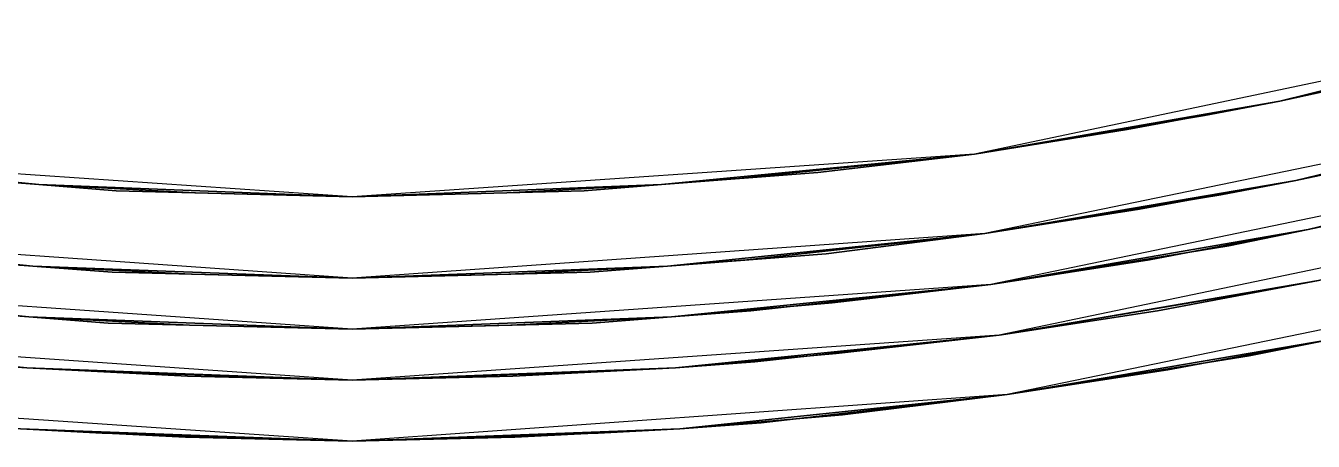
# Model space of a CAD drawing. Extents: x -23.7 to 23.7, y -23.7 to 23.7.
# Drawn here: x -1.6 to 4.73, y -23.68 to -21.64 of the extents above; entities that cross this region are included whole.
import ezdxf

# ---------------------------------------------------------------- set-up
doc = ezdxf.new("R2010")
doc.units = 0

msp = doc.modelspace()

# ---------------------------------------------------------------- linework, layer by layer
at = {"layer": 'Faces'}
for points in [[(6.07, -21.64, 58.95), (3.07, -22.27, 58.95), (4.57, -22.01, 57.86)], [(4.94, -21.93, 57.58), (4.57, -22.01, 57.13), (5.32, -21.84, 56.22), (6.07, -21.64, 56.77)], [(6.07, -21.64, 58.95), (4.57, -22.01, 57.86), (4.94, -21.93, 57.58)], [(5.32, -21.84, 56.22), (4.57, -22.01, 55.67), (5.32, -21.84, 55.13), (6.07, -21.64, 55.67)], [(5.32, -21.84, 55.13), (4.57, -22.01, 54.58), (5.32, -21.84, 54.04), (6.07, -21.64, 54.58)], [(5.32, -21.84, 54.04), (4.57, -22.01, 53.49), (5.32, -21.84, 52.94), (6.07, -21.64, 53.49)], [(5.32, -21.84, 56.22), (4.57, -22.01, 57.13), (3.82, -22.15, 56.22), (4.57, -22.01, 55.67)], [(4.57, -22.01, 55.67), (3.82, -22.15, 55.13), (4.57, -22.01, 54.58), (5.32, -21.84, 55.13)], [(4.57, -22.01, 54.58), (3.82, -22.15, 54.04), (4.57, -22.01, 53.49), (5.32, -21.84, 54.04)], [(4.94, -21.93, 57.58), (4.57, -22.01, 57.86), (4.2, -22.08, 57.58), (4.57, -22.01, 57.13)], [(3.07, -22.27, 58.95), (4.2, -22.08, 57.58), (4.57, -22.01, 57.86)], [(4.57, -22.01, 57.13), (4.2, -22.08, 57.58), (3.07, -22.27, 56.77), (3.82, -22.15, 56.22)], [(3.82, -22.15, 56.22), (3.07, -22.27, 55.67), (3.82, -22.15, 55.13), (4.57, -22.01, 55.67)], [(3.82, -22.15, 55.13), (3.07, -22.27, 54.58), (3.82, -22.15, 54.04), (4.57, -22.01, 54.58)], [(3.82, -22.15, 54.04), (3.07, -22.27, 53.49), (3.82, -22.15, 52.94), (4.57, -22.01, 53.49)], [(3.07, -22.27, 58.95), (1.91, -22.39, 57.58), (3.07, -22.27, 56.77), (4.2, -22.08, 57.58)], [(6.18, -22.03, 58.95), (3.12, -22.66, 58.95), (4.65, -22.4, 57.86)], [(6.18, -22.03, 58.95), (3.12, -22.66, 58.95), (4.65, -22.4, 57.86)], [(5.03, -22.32, 57.58), (4.65, -22.4, 57.13), (5.42, -22.22, 56.22), (6.18, -22.03, 56.77)], [(5.03, -22.32, 57.58), (4.65, -22.4, 57.13), (5.42, -22.22, 56.22), (6.18, -22.03, 56.77)], [(6.18, -22.03, 58.95), (4.65, -22.4, 57.86), (5.03, -22.32, 57.58)], [(6.18, -22.03, 58.95), (4.65, -22.4, 57.86), (5.03, -22.32, 57.58)], [(5.42, -22.22, 56.22), (4.65, -22.4, 55.67), (5.42, -22.22, 55.13), (6.18, -22.03, 55.67)], [(5.42, -22.22, 56.22), (4.65, -22.4, 55.67), (5.42, -22.22, 55.13), (6.18, -22.03, 55.67)], [(5.42, -22.22, 55.13), (4.65, -22.4, 54.58), (5.42, -22.22, 54.04), (6.18, -22.03, 54.58)], [(5.42, -22.22, 55.13), (4.65, -22.4, 54.58), (5.42, -22.22, 54.04), (6.18, -22.03, 54.58)], [(5.42, -22.22, 54.04), (4.65, -22.4, 53.49), (5.42, -22.22, 52.94), (6.18, -22.03, 53.49)], [(5.42, -22.22, 54.04), (4.65, -22.4, 53.49), (5.42, -22.22, 52.94), (6.18, -22.03, 53.49)], [(3.07, -22.27, 56.77), (2.3, -22.36, 56.22), (3.07, -22.27, 55.67), (3.82, -22.15, 56.22)], [(3.07, -22.27, 55.67), (2.3, -22.36, 55.13), (3.07, -22.27, 54.58), (3.82, -22.15, 55.13)], [(3.07, -22.27, 54.58), (2.3, -22.36, 54.04), (3.07, -22.27, 53.49), (3.82, -22.15, 54.04)], [(-1.53, -22.42, 57.13), (-1.91, -22.39, 57.58), (-3.06, -22.27, 56.77), (-2.3, -22.36, 56.22)], [(0.01, -22.48, 58.95), (-3.06, -22.27, 58.95), (-1.53, -22.42, 57.86)], [(-3.06, -22.27, 58.95), (-1.91, -22.39, 57.58), (-1.53, -22.42, 57.86)], [(-2.3, -22.36, 56.22), (-3.06, -22.27, 55.67), (-2.3, -22.36, 55.13), (-1.53, -22.42, 55.67)], [(-2.3, -22.36, 55.13), (-3.06, -22.27, 54.58), (-2.3, -22.36, 54.04), (-1.53, -22.42, 54.58)], [(-2.3, -22.36, 54.04), (-3.06, -22.27, 53.49), (-2.3, -22.36, 52.94), (-1.53, -22.42, 53.49)], [(3.07, -22.27, 58.95), (0.01, -22.48, 58.95), (1.53, -22.42, 57.86)], [(3.07, -22.27, 56.77), (1.91, -22.39, 57.58), (1.53, -22.42, 57.13), (2.3, -22.36, 56.22)], [(3.07, -22.27, 58.95), (1.53, -22.42, 57.86), (1.91, -22.39, 57.58)], [(2.3, -22.36, 56.22), (1.53, -22.42, 55.67), (2.3, -22.36, 55.13), (3.07, -22.27, 55.67)], [(2.3, -22.36, 55.13), (1.53, -22.42, 54.58), (2.3, -22.36, 54.04), (3.07, -22.27, 54.58)], [(2.3, -22.36, 54.04), (1.53, -22.42, 53.49), (2.3, -22.36, 52.94), (3.07, -22.27, 53.49)], [(6.24, -22.27, 58.95), (3.15, -22.91, 58.95), (4.71, -22.64, 57.86)], [(6.24, -22.27, 58.95), (3.15, -22.91, 58.95), (4.71, -22.64, 57.86)], [(5.42, -22.22, 56.22), (4.65, -22.4, 57.13), (3.88, -22.54, 56.22), (4.65, -22.4, 55.67)], [(5.42, -22.22, 56.22), (4.65, -22.4, 57.13), (3.88, -22.54, 56.22), (4.65, -22.4, 55.67)], [(4.65, -22.4, 55.67), (3.88, -22.54, 55.13), (4.65, -22.4, 54.58), (5.42, -22.22, 55.13)], [(4.65, -22.4, 55.67), (3.88, -22.54, 55.13), (4.65, -22.4, 54.58), (5.42, -22.22, 55.13)], [(4.65, -22.4, 54.58), (3.88, -22.54, 54.04), (4.65, -22.4, 53.49), (5.42, -22.22, 54.04)], [(4.65, -22.4, 54.58), (3.88, -22.54, 54.04), (4.65, -22.4, 53.49), (5.42, -22.22, 54.04)], [(5.09, -22.56, 57.58), (4.71, -22.64, 57.13), (5.48, -22.47, 56.22), (6.24, -22.27, 56.77)], [(5.09, -22.56, 57.58), (4.71, -22.64, 57.13), (5.48, -22.47, 56.22), (6.24, -22.27, 56.77)], [(6.24, -22.27, 58.95), (4.71, -22.64, 57.86), (5.09, -22.56, 57.58)], [(6.24, -22.27, 58.95), (4.71, -22.64, 57.86), (5.09, -22.56, 57.58)], [(5.48, -22.47, 56.22), (4.71, -22.64, 55.67), (5.48, -22.47, 55.13), (6.24, -22.27, 55.67)], [(5.48, -22.47, 56.22), (4.71, -22.64, 55.67), (5.48, -22.47, 55.13), (6.24, -22.27, 55.67)], [(5.48, -22.47, 55.13), (4.71, -22.64, 54.58), (5.48, -22.47, 54.04), (6.24, -22.27, 54.58)], [(5.48, -22.47, 55.13), (4.71, -22.64, 54.58), (5.48, -22.47, 54.04), (6.24, -22.27, 54.58)], [(5.48, -22.47, 54.04), (4.71, -22.64, 53.49), (5.48, -22.47, 52.94), (6.24, -22.27, 53.49)], [(5.48, -22.47, 54.04), (4.71, -22.64, 53.49), (5.48, -22.47, 52.94), (6.24, -22.27, 53.49)], [(5.03, -22.32, 57.58), (4.65, -22.4, 57.86), (4.28, -22.47, 57.58), (4.65, -22.4, 57.13)], [(5.03, -22.32, 57.58), (4.65, -22.4, 57.86), (4.28, -22.47, 57.58), (4.65, -22.4, 57.13)], [(-0.76, -22.46, 56.22), (-1.53, -22.42, 57.13), (-2.3, -22.36, 56.22), (-1.53, -22.42, 55.67)], [(-1.53, -22.42, 55.67), (-2.3, -22.36, 55.13), (-1.53, -22.42, 54.58), (-0.76, -22.46, 55.13)], [(-1.53, -22.42, 54.58), (-2.3, -22.36, 54.04), (-1.53, -22.42, 53.49), (-0.76, -22.46, 54.04)], [(-1.15, -22.45, 57.58), (-1.53, -22.42, 57.86), (-1.91, -22.39, 57.58), (-1.53, -22.42, 57.13)], [(2.3, -22.36, 56.22), (1.53, -22.42, 57.13), (0.77, -22.46, 56.22), (1.53, -22.42, 55.67)], [(1.53, -22.42, 55.67), (0.77, -22.46, 55.13), (1.53, -22.42, 54.58), (2.3, -22.36, 55.13)], [(1.53, -22.42, 54.58), (0.77, -22.46, 54.04), (1.53, -22.42, 53.49), (2.3, -22.36, 54.04)], [(1.91, -22.39, 57.58), (1.53, -22.42, 57.86), (1.15, -22.45, 57.58), (1.53, -22.42, 57.13)], [(3.12, -22.66, 58.95), (4.28, -22.47, 57.58), (4.65, -22.4, 57.86)], [(3.12, -22.66, 58.95), (4.28, -22.47, 57.58), (4.65, -22.4, 57.86)], [(4.65, -22.4, 57.13), (4.28, -22.47, 57.58), (3.12, -22.66, 56.77), (3.88, -22.54, 56.22)], [(4.65, -22.4, 57.13), (4.28, -22.47, 57.58), (3.12, -22.66, 56.77), (3.88, -22.54, 56.22)], [(3.88, -22.54, 56.22), (3.12, -22.66, 55.67), (3.88, -22.54, 55.13), (4.65, -22.4, 55.67)], [(3.88, -22.54, 56.22), (3.12, -22.66, 55.67), (3.88, -22.54, 55.13), (4.65, -22.4, 55.67)], [(3.88, -22.54, 55.13), (3.12, -22.66, 54.58), (3.88, -22.54, 54.04), (4.65, -22.4, 54.58)], [(3.88, -22.54, 55.13), (3.12, -22.66, 54.58), (3.88, -22.54, 54.04), (4.65, -22.4, 54.58)], [(3.88, -22.54, 54.04), (3.12, -22.66, 53.49), (3.88, -22.54, 52.94), (4.65, -22.4, 53.49)], [(3.88, -22.54, 54.04), (3.12, -22.66, 53.49), (3.88, -22.54, 52.94), (4.65, -22.4, 53.49)], [(0.01, -22.48, 56.77), (-1.15, -22.45, 57.58), (-1.53, -22.42, 57.13), (-0.76, -22.46, 56.22)], [(0.01, -22.48, 58.95), (-1.53, -22.42, 57.86), (-1.15, -22.45, 57.58)], [(-0.76, -22.46, 56.22), (-1.53, -22.42, 55.67), (-0.76, -22.46, 55.13), (0.01, -22.48, 55.67)], [(-0.76, -22.46, 55.13), (-1.53, -22.42, 54.58), (-0.76, -22.46, 54.04), (0.01, -22.48, 54.58)], [(-0.76, -22.46, 54.04), (-1.53, -22.42, 53.49), (-0.76, -22.46, 52.94), (0.01, -22.48, 53.49)], [(0.01, -22.48, 58.95), (-1.15, -22.45, 57.58), (0.01, -22.48, 56.77), (1.15, -22.45, 57.58)], [(0.01, -22.48, 56.77), (-0.76, -22.46, 56.22), (0.01, -22.48, 55.67), (0.77, -22.46, 56.22)], [(0.01, -22.48, 55.67), (-0.76, -22.46, 55.13), (0.01, -22.48, 54.58), (0.77, -22.46, 55.13)], [(0.01, -22.48, 54.58), (-0.76, -22.46, 54.04), (0.01, -22.48, 53.49), (0.77, -22.46, 54.04)], [(1.53, -22.42, 57.13), (1.15, -22.45, 57.58), (0.01, -22.48, 56.77), (0.77, -22.46, 56.22)], [(0.01, -22.48, 58.95), (1.15, -22.45, 57.58), (1.53, -22.42, 57.86)], [(0.77, -22.46, 56.22), (0.01, -22.48, 55.67), (0.77, -22.46, 55.13), (1.53, -22.42, 55.67)], [(0.77, -22.46, 55.13), (0.01, -22.48, 54.58), (0.77, -22.46, 54.04), (1.53, -22.42, 54.58)], [(0.77, -22.46, 54.04), (0.01, -22.48, 53.49), (0.77, -22.46, 52.94), (1.53, -22.42, 53.49)], [(3.12, -22.66, 58.95), (1.95, -22.79, 57.58), (3.12, -22.66, 56.77), (4.28, -22.47, 57.58)], [(3.12, -22.66, 58.95), (1.95, -22.79, 57.58), (3.12, -22.66, 56.77), (4.28, -22.47, 57.58)], [(5.48, -22.47, 56.22), (4.71, -22.64, 57.13), (3.93, -22.79, 56.22), (4.71, -22.64, 55.67)], [(5.48, -22.47, 56.22), (4.71, -22.64, 57.13), (3.93, -22.79, 56.22), (4.71, -22.64, 55.67)], [(4.71, -22.64, 55.67), (3.93, -22.79, 55.13), (4.71, -22.64, 54.58), (5.48, -22.47, 55.13)], [(4.71, -22.64, 55.67), (3.93, -22.79, 55.13), (4.71, -22.64, 54.58), (5.48, -22.47, 55.13)], [(4.71, -22.64, 54.58), (3.93, -22.79, 54.04), (4.71, -22.64, 53.49), (5.48, -22.47, 54.04)], [(4.71, -22.64, 54.58), (3.93, -22.79, 54.04), (4.71, -22.64, 53.49), (5.48, -22.47, 54.04)], [(6.31, -22.51, 58.95), (3.19, -23.16, 58.95), (4.76, -22.89, 57.86)], [(6.31, -22.51, 58.95), (3.19, -23.16, 58.95), (4.76, -22.89, 57.86)], [(3.12, -22.66, 56.77), (2.34, -22.76, 56.22), (3.12, -22.66, 55.67), (3.88, -22.54, 56.22)], [(3.12, -22.66, 56.77), (2.34, -22.76, 56.22), (3.12, -22.66, 55.67), (3.88, -22.54, 56.22)], [(3.12, -22.66, 55.67), (2.34, -22.76, 55.13), (3.12, -22.66, 54.58), (3.88, -22.54, 55.13)], [(3.12, -22.66, 55.67), (2.34, -22.76, 55.13), (3.12, -22.66, 54.58), (3.88, -22.54, 55.13)], [(3.12, -22.66, 54.58), (2.34, -22.76, 54.04), (3.12, -22.66, 53.49), (3.88, -22.54, 54.04)], [(3.12, -22.66, 54.58), (2.34, -22.76, 54.04), (3.12, -22.66, 53.49), (3.88, -22.54, 54.04)], [(5.09, -22.56, 57.58), (4.71, -22.64, 57.86), (4.32, -22.72, 57.58), (4.71, -22.64, 57.13)], [(5.09, -22.56, 57.58), (4.71, -22.64, 57.86), (4.32, -22.72, 57.58), (4.71, -22.64, 57.13)], [(-1.56, -22.82, 57.13), (-1.95, -22.79, 57.58), (-3.11, -22.66, 56.77), (-2.34, -22.76, 56.22)], [(-1.56, -22.82, 57.13), (-1.95, -22.79, 57.58), (-3.11, -22.66, 56.77), (-2.34, -22.76, 56.22)], [(0.01, -22.88, 58.95), (-3.11, -22.66, 58.95), (-1.56, -22.82, 57.86)], [(0.01, -22.88, 58.95), (-3.11, -22.66, 58.95), (-1.56, -22.82, 57.86)], [(-3.11, -22.66, 58.95), (-1.95, -22.79, 57.58), (-1.56, -22.82, 57.86)], [(-3.11, -22.66, 58.95), (-1.95, -22.79, 57.58), (-1.56, -22.82, 57.86)], [(-2.34, -22.76, 56.22), (-3.11, -22.66, 55.67), (-2.34, -22.76, 55.13), (-1.56, -22.82, 55.67)], [(-2.34, -22.76, 56.22), (-3.11, -22.66, 55.67), (-2.34, -22.76, 55.13), (-1.56, -22.82, 55.67)], [(-2.34, -22.76, 55.13), (-3.11, -22.66, 54.58), (-2.34, -22.76, 54.04), (-1.56, -22.82, 54.58)], [(-2.34, -22.76, 55.13), (-3.11, -22.66, 54.58), (-2.34, -22.76, 54.04), (-1.56, -22.82, 54.58)], [(-2.34, -22.76, 54.04), (-3.11, -22.66, 53.49), (-2.34, -22.76, 52.94), (-1.56, -22.82, 53.49)], [(-2.34, -22.76, 54.04), (-3.11, -22.66, 53.49), (-2.34, -22.76, 52.94), (-1.56, -22.82, 53.49)], [(3.12, -22.66, 58.95), (0.01, -22.88, 58.95), (1.56, -22.82, 57.86)], [(3.12, -22.66, 58.95), (0.01, -22.88, 58.95), (1.56, -22.82, 57.86)], [(3.12, -22.66, 56.77), (1.95, -22.79, 57.58), (1.56, -22.82, 57.13), (2.34, -22.76, 56.22)], [(3.12, -22.66, 56.77), (1.95, -22.79, 57.58), (1.56, -22.82, 57.13), (2.34, -22.76, 56.22)], [(3.12, -22.66, 58.95), (1.56, -22.82, 57.86), (1.95, -22.79, 57.58)], [(3.12, -22.66, 58.95), (1.56, -22.82, 57.86), (1.95, -22.79, 57.58)], [(2.34, -22.76, 56.22), (1.56, -22.82, 55.67), (2.34, -22.76, 55.13), (3.12, -22.66, 55.67)], [(2.34, -22.76, 56.22), (1.56, -22.82, 55.67), (2.34, -22.76, 55.13), (3.12, -22.66, 55.67)], [(2.34, -22.76, 55.13), (1.56, -22.82, 54.58), (2.34, -22.76, 54.04), (3.12, -22.66, 54.58)], [(2.34, -22.76, 55.13), (1.56, -22.82, 54.58), (2.34, -22.76, 54.04), (3.12, -22.66, 54.58)], [(2.34, -22.76, 54.04), (1.56, -22.82, 53.49), (2.34, -22.76, 52.94), (3.12, -22.66, 53.49)], [(2.34, -22.76, 54.04), (1.56, -22.82, 53.49), (2.34, -22.76, 52.94), (3.12, -22.66, 53.49)], [(3.15, -22.91, 58.95), (4.32, -22.72, 57.58), (4.71, -22.64, 57.86)], [(3.15, -22.91, 58.95), (4.32, -22.72, 57.58), (4.71, -22.64, 57.86)], [(4.71, -22.64, 57.13), (4.32, -22.72, 57.58), (3.15, -22.91, 56.77), (3.93, -22.79, 56.22)], [(4.71, -22.64, 57.13), (4.32, -22.72, 57.58), (3.15, -22.91, 56.77), (3.93, -22.79, 56.22)], [(3.93, -22.79, 56.22), (3.15, -22.91, 55.67), (3.93, -22.79, 55.13), (4.71, -22.64, 55.67)], [(3.93, -22.79, 56.22), (3.15, -22.91, 55.67), (3.93, -22.79, 55.13), (4.71, -22.64, 55.67)], [(3.93, -22.79, 55.13), (3.15, -22.91, 54.58), (3.93, -22.79, 54.04), (4.71, -22.64, 54.58)], [(3.93, -22.79, 55.13), (3.15, -22.91, 54.58), (3.93, -22.79, 54.04), (4.71, -22.64, 54.58)], [(3.93, -22.79, 54.04), (3.15, -22.91, 53.49), (3.93, -22.79, 52.94), (4.71, -22.64, 53.49)], [(3.93, -22.79, 54.04), (3.15, -22.91, 53.49), (3.93, -22.79, 52.94), (4.71, -22.64, 53.49)], [(3.15, -22.91, 58.95), (1.97, -23.04, 57.58), (3.15, -22.91, 56.77), (4.32, -22.72, 57.58)], [(3.15, -22.91, 58.95), (1.97, -23.04, 57.58), (3.15, -22.91, 56.77), (4.32, -22.72, 57.58)], [(5.54, -22.71, 56.22), (4.76, -22.89, 57.13), (3.97, -23.04, 56.22), (4.76, -22.89, 55.67)], [(5.54, -22.71, 56.22), (4.76, -22.89, 57.13), (3.97, -23.04, 56.22), (4.76, -22.89, 55.67)], [(4.76, -22.89, 55.67), (3.97, -23.04, 55.13), (4.76, -22.89, 54.58), (5.54, -22.71, 55.13)], [(4.76, -22.89, 55.67), (3.97, -23.04, 55.13), (4.76, -22.89, 54.58), (5.54, -22.71, 55.13)], [(4.76, -22.89, 54.58), (3.97, -23.04, 54.04), (4.76, -22.89, 53.49), (5.54, -22.71, 54.04)], [(4.76, -22.89, 54.58), (3.97, -23.04, 54.04), (4.76, -22.89, 53.49), (5.54, -22.71, 54.04)], [(-0.78, -22.86, 56.22), (-1.56, -22.82, 57.13), (-2.34, -22.76, 56.22), (-1.56, -22.82, 55.67)], [(-0.78, -22.86, 56.22), (-1.56, -22.82, 57.13), (-2.34, -22.76, 56.22), (-1.56, -22.82, 55.67)], [(-1.56, -22.82, 55.67), (-2.34, -22.76, 55.13), (-1.56, -22.82, 54.58), (-0.78, -22.86, 55.13)], [(-1.56, -22.82, 55.67), (-2.34, -22.76, 55.13), (-1.56, -22.82, 54.58), (-0.78, -22.86, 55.13)], [(-1.56, -22.82, 54.58), (-2.34, -22.76, 54.04), (-1.56, -22.82, 53.49), (-0.78, -22.86, 54.04)], [(-1.56, -22.82, 54.58), (-2.34, -22.76, 54.04), (-1.56, -22.82, 53.49), (-0.78, -22.86, 54.04)], [(2.34, -22.76, 56.22), (1.56, -22.82, 57.13), (0.78, -22.86, 56.22), (1.56, -22.82, 55.67)], [(2.34, -22.76, 56.22), (1.56, -22.82, 57.13), (0.78, -22.86, 56.22), (1.56, -22.82, 55.67)], [(1.56, -22.82, 55.67), (0.78, -22.86, 55.13), (1.56, -22.82, 54.58), (2.34, -22.76, 55.13)], [(1.56, -22.82, 55.67), (0.78, -22.86, 55.13), (1.56, -22.82, 54.58), (2.34, -22.76, 55.13)], [(1.56, -22.82, 54.58), (0.78, -22.86, 54.04), (1.56, -22.82, 53.49), (2.34, -22.76, 54.04)], [(1.56, -22.82, 54.58), (0.78, -22.86, 54.04), (1.56, -22.82, 53.49), (2.34, -22.76, 54.04)], [(-1.17, -22.85, 57.58), (-1.56, -22.82, 57.86), (-1.95, -22.79, 57.58), (-1.56, -22.82, 57.13)], [(-1.17, -22.85, 57.58), (-1.56, -22.82, 57.86), (-1.95, -22.79, 57.58), (-1.56, -22.82, 57.13)], [(0.01, -22.88, 56.77), (-1.17, -22.85, 57.58), (-1.56, -22.82, 57.13), (-0.78, -22.86, 56.22)], [(0.01, -22.88, 56.77), (-1.17, -22.85, 57.58), (-1.56, -22.82, 57.13), (-0.78, -22.86, 56.22)], [(0.01, -22.88, 58.95), (-1.56, -22.82, 57.86), (-1.17, -22.85, 57.58)], [(0.01, -22.88, 58.95), (-1.56, -22.82, 57.86), (-1.17, -22.85, 57.58)], [(-0.78, -22.86, 56.22), (-1.56, -22.82, 55.67), (-0.78, -22.86, 55.13), (0.01, -22.88, 55.67)], [(-0.78, -22.86, 56.22), (-1.56, -22.82, 55.67), (-0.78, -22.86, 55.13), (0.01, -22.88, 55.67)], [(-0.78, -22.86, 55.13), (-1.56, -22.82, 54.58), (-0.78, -22.86, 54.04), (0.01, -22.88, 54.58)], [(-0.78, -22.86, 55.13), (-1.56, -22.82, 54.58), (-0.78, -22.86, 54.04), (0.01, -22.88, 54.58)], [(-0.78, -22.86, 54.04), (-1.56, -22.82, 53.49), (-0.78, -22.86, 52.94), (0.01, -22.88, 53.49)], [(-0.78, -22.86, 54.04), (-1.56, -22.82, 53.49), (-0.78, -22.86, 52.94), (0.01, -22.88, 53.49)], [(0.01, -22.88, 58.95), (-1.17, -22.85, 57.58), (0.01, -22.88, 56.77), (1.18, -22.85, 57.58)], [(0.01, -22.88, 58.95), (-1.17, -22.85, 57.58), (0.01, -22.88, 56.77), (1.18, -22.85, 57.58)], [(1.56, -22.82, 57.13), (1.18, -22.85, 57.58), (0.01, -22.88, 56.77), (0.78, -22.86, 56.22)], [(1.56, -22.82, 57.13), (1.18, -22.85, 57.58), (0.01, -22.88, 56.77), (0.78, -22.86, 56.22)], [(0.01, -22.88, 58.95), (1.18, -22.85, 57.58), (1.56, -22.82, 57.86)], [(0.01, -22.88, 58.95), (1.18, -22.85, 57.58), (1.56, -22.82, 57.86)], [(0.78, -22.86, 56.22), (0.01, -22.88, 55.67), (0.78, -22.86, 55.13), (1.56, -22.82, 55.67)], [(0.78, -22.86, 56.22), (0.01, -22.88, 55.67), (0.78, -22.86, 55.13), (1.56, -22.82, 55.67)], [(0.78, -22.86, 55.13), (0.01, -22.88, 54.58), (0.78, -22.86, 54.04), (1.56, -22.82, 54.58)], [(0.78, -22.86, 55.13), (0.01, -22.88, 54.58), (0.78, -22.86, 54.04), (1.56, -22.82, 54.58)], [(0.78, -22.86, 54.04), (0.01, -22.88, 53.49), (0.78, -22.86, 52.94), (1.56, -22.82, 53.49)], [(0.78, -22.86, 54.04), (0.01, -22.88, 53.49), (0.78, -22.86, 52.94), (1.56, -22.82, 53.49)], [(1.95, -22.79, 57.58), (1.56, -22.82, 57.86), (1.18, -22.85, 57.58), (1.56, -22.82, 57.13)], [(1.95, -22.79, 57.58), (1.56, -22.82, 57.86), (1.18, -22.85, 57.58), (1.56, -22.82, 57.13)], [(3.15, -22.91, 56.77), (2.37, -23, 56.22), (3.15, -22.91, 55.67), (3.93, -22.79, 56.22)], [(3.15, -22.91, 56.77), (2.37, -23, 56.22), (3.15, -22.91, 55.67), (3.93, -22.79, 56.22)], [(3.15, -22.91, 55.67), (2.37, -23, 55.13), (3.15, -22.91, 54.58), (3.93, -22.79, 55.13)], [(3.15, -22.91, 55.67), (2.37, -23, 55.13), (3.15, -22.91, 54.58), (3.93, -22.79, 55.13)], [(3.15, -22.91, 54.58), (2.37, -23, 54.04), (3.15, -22.91, 53.49), (3.93, -22.79, 54.04)], [(3.15, -22.91, 54.58), (2.37, -23, 54.04), (3.15, -22.91, 53.49), (3.93, -22.79, 54.04)], [(6.39, -22.8, 58.95), (3.23, -23.45, 58.95), (4.82, -23.18, 57.86)], [(5.14, -22.8, 57.58), (4.76, -22.89, 57.86), (4.37, -22.96, 57.58), (4.76, -22.89, 57.13)], [(5.14, -22.8, 57.58), (4.76, -22.89, 57.86), (4.37, -22.96, 57.58), (4.76, -22.89, 57.13)], [(-1.58, -23.07, 57.13), (-1.97, -23.04, 57.58), (-3.14, -22.91, 56.77), (-2.37, -23, 56.22)], [(-1.58, -23.07, 57.13), (-1.97, -23.04, 57.58), (-3.14, -22.91, 56.77), (-2.37, -23, 56.22)], [(0.01, -23.13, 58.95), (-3.14, -22.91, 58.95), (-1.58, -23.07, 57.86)], [(0.01, -23.13, 58.95), (-3.14, -22.91, 58.95), (-1.58, -23.07, 57.86)], [(-3.14, -22.91, 58.95), (-1.97, -23.04, 57.58), (-1.58, -23.07, 57.86)], [(-3.14, -22.91, 58.95), (-1.97, -23.04, 57.58), (-1.58, -23.07, 57.86)], [(-2.37, -23, 56.22), (-3.14, -22.91, 55.67), (-2.37, -23, 55.13), (-1.58, -23.07, 55.67)], [(-2.37, -23, 56.22), (-3.14, -22.91, 55.67), (-2.37, -23, 55.13), (-1.58, -23.07, 55.67)], [(-2.37, -23, 55.13), (-3.14, -22.91, 54.58), (-2.37, -23, 54.04), (-1.58, -23.07, 54.58)], [(-2.37, -23, 55.13), (-3.14, -22.91, 54.58), (-2.37, -23, 54.04), (-1.58, -23.07, 54.58)], [(-2.37, -23, 54.04), (-3.14, -22.91, 53.49), (-2.37, -23, 52.94), (-1.58, -23.07, 53.49)], [(-2.37, -23, 54.04), (-3.14, -22.91, 53.49), (-2.37, -23, 52.94), (-1.58, -23.07, 53.49)], [(0.01, -22.88, 56.77), (-0.78, -22.86, 56.22), (0.01, -22.88, 55.67), (0.78, -22.86, 56.22)], [(0.01, -22.88, 56.77), (-0.78, -22.86, 56.22), (0.01, -22.88, 55.67), (0.78, -22.86, 56.22)], [(0.01, -22.88, 55.67), (-0.78, -22.86, 55.13), (0.01, -22.88, 54.58), (0.78, -22.86, 55.13)], [(0.01, -22.88, 55.67), (-0.78, -22.86, 55.13), (0.01, -22.88, 54.58), (0.78, -22.86, 55.13)], [(0.01, -22.88, 54.58), (-0.78, -22.86, 54.04), (0.01, -22.88, 53.49), (0.78, -22.86, 54.04)], [(0.01, -22.88, 54.58), (-0.78, -22.86, 54.04), (0.01, -22.88, 53.49), (0.78, -22.86, 54.04)], [(3.15, -22.91, 58.95), (0.01, -23.13, 58.95), (1.58, -23.07, 57.86)], [(3.15, -22.91, 58.95), (0.01, -23.13, 58.95), (1.58, -23.07, 57.86)], [(3.15, -22.91, 56.77), (1.97, -23.04, 57.58), (1.58, -23.07, 57.13), (2.37, -23, 56.22)], [(3.15, -22.91, 56.77), (1.97, -23.04, 57.58), (1.58, -23.07, 57.13), (2.37, -23, 56.22)], [(3.15, -22.91, 58.95), (1.58, -23.07, 57.86), (1.97, -23.04, 57.58)], [(3.15, -22.91, 58.95), (1.58, -23.07, 57.86), (1.97, -23.04, 57.58)], [(2.37, -23, 56.22), (1.58, -23.07, 55.67), (2.37, -23, 55.13), (3.15, -22.91, 55.67)], [(2.37, -23, 56.22), (1.58, -23.07, 55.67), (2.37, -23, 55.13), (3.15, -22.91, 55.67)], [(2.37, -23, 55.13), (1.58, -23.07, 54.58), (2.37, -23, 54.04), (3.15, -22.91, 54.58)], [(2.37, -23, 55.13), (1.58, -23.07, 54.58), (2.37, -23, 54.04), (3.15, -22.91, 54.58)], [(2.37, -23, 54.04), (1.58, -23.07, 53.49), (2.37, -23, 52.94), (3.15, -22.91, 53.49)], [(2.37, -23, 54.04), (1.58, -23.07, 53.49), (2.37, -23, 52.94), (3.15, -22.91, 53.49)], [(3.19, -23.16, 58.95), (4.37, -22.96, 57.58), (4.76, -22.89, 57.86)], [(3.19, -23.16, 58.95), (4.37, -22.96, 57.58), (4.76, -22.89, 57.86)], [(4.76, -22.89, 57.13), (4.37, -22.96, 57.58), (3.19, -23.16, 56.77), (3.97, -23.04, 56.22)], [(4.76, -22.89, 57.13), (4.37, -22.96, 57.58), (3.19, -23.16, 56.77), (3.97, -23.04, 56.22)], [(3.97, -23.04, 56.22), (3.19, -23.16, 55.67), (3.97, -23.04, 55.13), (4.76, -22.89, 55.67)], [(3.97, -23.04, 56.22), (3.19, -23.16, 55.67), (3.97, -23.04, 55.13), (4.76, -22.89, 55.67)], [(3.97, -23.04, 55.13), (3.19, -23.16, 54.58), (3.97, -23.04, 54.04), (4.76, -22.89, 54.58)], [(3.97, -23.04, 55.13), (3.19, -23.16, 54.58), (3.97, -23.04, 54.04), (4.76, -22.89, 54.58)], [(3.97, -23.04, 54.04), (3.19, -23.16, 53.49), (3.97, -23.04, 52.94), (4.76, -22.89, 53.49)], [(3.97, -23.04, 54.04), (3.19, -23.16, 53.49), (3.97, -23.04, 52.94), (4.76, -22.89, 53.49)], [(3.19, -23.16, 58.95), (1.99, -23.29, 57.58), (3.19, -23.16, 56.77), (4.37, -22.96, 57.58)], [(3.19, -23.16, 58.95), (1.99, -23.29, 57.58), (3.19, -23.16, 56.77), (4.37, -22.96, 57.58)], [(-0.79, -23.11, 56.22), (-1.58, -23.07, 57.13), (-2.37, -23, 56.22), (-1.58, -23.07, 55.67)], [(-0.79, -23.11, 56.22), (-1.58, -23.07, 57.13), (-2.37, -23, 56.22), (-1.58, -23.07, 55.67)], [(-1.58, -23.07, 55.67), (-2.37, -23, 55.13), (-1.58, -23.07, 54.58), (-0.79, -23.11, 55.13)], [(-1.58, -23.07, 55.67), (-2.37, -23, 55.13), (-1.58, -23.07, 54.58), (-0.79, -23.11, 55.13)], [(-1.58, -23.07, 54.58), (-2.37, -23, 54.04), (-1.58, -23.07, 53.49), (-0.79, -23.11, 54.04)], [(-1.58, -23.07, 54.58), (-2.37, -23, 54.04), (-1.58, -23.07, 53.49), (-0.79, -23.11, 54.04)], [(-1.19, -23.1, 57.58), (-1.58, -23.07, 57.86), (-1.97, -23.04, 57.58), (-1.58, -23.07, 57.13)], [(-1.19, -23.1, 57.58), (-1.58, -23.07, 57.86), (-1.97, -23.04, 57.58), (-1.58, -23.07, 57.13)], [(2.37, -23, 56.22), (1.58, -23.07, 57.13), (0.79, -23.11, 56.22), (1.58, -23.07, 55.67)], [(2.37, -23, 56.22), (1.58, -23.07, 57.13), (0.79, -23.11, 56.22), (1.58, -23.07, 55.67)], [(1.58, -23.07, 55.67), (0.79, -23.11, 55.13), (1.58, -23.07, 54.58), (2.37, -23, 55.13)], [(1.58, -23.07, 55.67), (0.79, -23.11, 55.13), (1.58, -23.07, 54.58), (2.37, -23, 55.13)], [(1.58, -23.07, 54.58), (0.79, -23.11, 54.04), (1.58, -23.07, 53.49), (2.37, -23, 54.04)], [(1.58, -23.07, 54.58), (0.79, -23.11, 54.04), (1.58, -23.07, 53.49), (2.37, -23, 54.04)], [(1.97, -23.04, 57.58), (1.58, -23.07, 57.86), (1.19, -23.1, 57.58), (1.58, -23.07, 57.13)], [(1.97, -23.04, 57.58), (1.58, -23.07, 57.86), (1.19, -23.1, 57.58), (1.58, -23.07, 57.13)], [(3.19, -23.16, 56.77), (2.39, -23.25, 56.22), (3.19, -23.16, 55.67), (3.97, -23.04, 56.22)], [(3.19, -23.16, 56.77), (2.39, -23.25, 56.22), (3.19, -23.16, 55.67), (3.97, -23.04, 56.22)], [(3.19, -23.16, 55.67), (2.39, -23.25, 55.13), (3.19, -23.16, 54.58), (3.97, -23.04, 55.13)], [(3.19, -23.16, 55.67), (2.39, -23.25, 55.13), (3.19, -23.16, 54.58), (3.97, -23.04, 55.13)], [(3.19, -23.16, 54.58), (2.39, -23.25, 54.04), (3.19, -23.16, 53.49), (3.97, -23.04, 54.04)], [(3.19, -23.16, 54.58), (2.39, -23.25, 54.04), (3.19, -23.16, 53.49), (3.97, -23.04, 54.04)], [(5.61, -23, 56.22), (4.82, -23.18, 57.13), (4.02, -23.33, 56.22), (4.82, -23.18, 55.67)], [(4.82, -23.18, 55.67), (4.02, -23.33, 55.13), (4.82, -23.18, 54.58), (5.61, -23, 55.13)], [(4.82, -23.18, 54.58), (4.02, -23.33, 54.04), (4.82, -23.18, 53.49), (5.61, -23, 54.04)], [(0.01, -23.13, 56.77), (-1.19, -23.1, 57.58), (-1.58, -23.07, 57.13), (-0.79, -23.11, 56.22)], [(0.01, -23.13, 56.77), (-1.19, -23.1, 57.58), (-1.58, -23.07, 57.13), (-0.79, -23.11, 56.22)], [(0.01, -23.13, 58.95), (-1.58, -23.07, 57.86), (-1.19, -23.1, 57.58)], [(0.01, -23.13, 58.95), (-1.58, -23.07, 57.86), (-1.19, -23.1, 57.58)], [(-0.79, -23.11, 56.22), (-1.58, -23.07, 55.67), (-0.79, -23.11, 55.13), (0.01, -23.13, 55.67)], [(-0.79, -23.11, 56.22), (-1.58, -23.07, 55.67), (-0.79, -23.11, 55.13), (0.01, -23.13, 55.67)], [(-0.79, -23.11, 55.13), (-1.58, -23.07, 54.58), (-0.79, -23.11, 54.04), (0.01, -23.13, 54.58)], [(-0.79, -23.11, 55.13), (-1.58, -23.07, 54.58), (-0.79, -23.11, 54.04), (0.01, -23.13, 54.58)], [(-0.79, -23.11, 54.04), (-1.58, -23.07, 53.49), (-0.79, -23.11, 52.94), (0.01, -23.13, 53.49)], [(-0.79, -23.11, 54.04), (-1.58, -23.07, 53.49), (-0.79, -23.11, 52.94), (0.01, -23.13, 53.49)], [(0.01, -23.13, 58.95), (-1.19, -23.1, 57.58), (0.01, -23.13, 56.77), (1.19, -23.1, 57.58)], [(0.01, -23.13, 58.95), (-1.19, -23.1, 57.58), (0.01, -23.13, 56.77), (1.19, -23.1, 57.58)], [(1.58, -23.07, 57.13), (1.19, -23.1, 57.58), (0.01, -23.13, 56.77), (0.79, -23.11, 56.22)], [(1.58, -23.07, 57.13), (1.19, -23.1, 57.58), (0.01, -23.13, 56.77), (0.79, -23.11, 56.22)], [(0.01, -23.13, 58.95), (1.19, -23.1, 57.58), (1.58, -23.07, 57.86)], [(0.01, -23.13, 58.95), (1.19, -23.1, 57.58), (1.58, -23.07, 57.86)], [(0.79, -23.11, 56.22), (0.01, -23.13, 55.67), (0.79, -23.11, 55.13), (1.58, -23.07, 55.67)], [(0.79, -23.11, 56.22), (0.01, -23.13, 55.67), (0.79, -23.11, 55.13), (1.58, -23.07, 55.67)], [(0.79, -23.11, 55.13), (0.01, -23.13, 54.58), (0.79, -23.11, 54.04), (1.58, -23.07, 54.58)], [(0.79, -23.11, 55.13), (0.01, -23.13, 54.58), (0.79, -23.11, 54.04), (1.58, -23.07, 54.58)], [(0.79, -23.11, 54.04), (0.01, -23.13, 53.49), (0.79, -23.11, 52.94), (1.58, -23.07, 53.49)], [(0.79, -23.11, 54.04), (0.01, -23.13, 53.49), (0.79, -23.11, 52.94), (1.58, -23.07, 53.49)], [(5.21, -23.1, 57.58), (4.82, -23.18, 57.86), (4.42, -23.26, 57.58), (4.82, -23.18, 57.13)], [(-1.59, -23.32, 57.13), (-1.99, -23.29, 57.58), (-3.18, -23.16, 56.77), (-2.39, -23.25, 56.22)], [(-1.59, -23.32, 57.13), (-1.99, -23.29, 57.58), (-3.18, -23.16, 56.77), (-2.39, -23.25, 56.22)], [(0.01, -23.38, 58.95), (-3.18, -23.16, 58.95), (-1.59, -23.32, 57.86)], [(0.01, -23.38, 58.95), (-3.18, -23.16, 58.95), (-1.59, -23.32, 57.86)], [(-3.18, -23.16, 58.95), (-1.99, -23.29, 57.58), (-1.59, -23.32, 57.86)], [(-3.18, -23.16, 58.95), (-1.99, -23.29, 57.58), (-1.59, -23.32, 57.86)], [(-2.39, -23.25, 56.22), (-3.18, -23.16, 55.67), (-2.39, -23.25, 55.13), (-1.59, -23.32, 55.67)], [(-2.39, -23.25, 56.22), (-3.18, -23.16, 55.67), (-2.39, -23.25, 55.13), (-1.59, -23.32, 55.67)], [(-2.39, -23.25, 55.13), (-3.18, -23.16, 54.58), (-2.39, -23.25, 54.04), (-1.59, -23.32, 54.58)], [(-2.39, -23.25, 55.13), (-3.18, -23.16, 54.58), (-2.39, -23.25, 54.04), (-1.59, -23.32, 54.58)], [(-2.39, -23.25, 54.04), (-3.18, -23.16, 53.49), (-2.39, -23.25, 52.94), (-1.59, -23.32, 53.49)], [(-2.39, -23.25, 54.04), (-3.18, -23.16, 53.49), (-2.39, -23.25, 52.94), (-1.59, -23.32, 53.49)], [(0.01, -23.13, 56.77), (-0.79, -23.11, 56.22), (0.01, -23.13, 55.67), (0.79, -23.11, 56.22)], [(0.01, -23.13, 56.77), (-0.79, -23.11, 56.22), (0.01, -23.13, 55.67), (0.79, -23.11, 56.22)], [(0.01, -23.13, 55.67), (-0.79, -23.11, 55.13), (0.01, -23.13, 54.58), (0.79, -23.11, 55.13)], [(0.01, -23.13, 55.67), (-0.79, -23.11, 55.13), (0.01, -23.13, 54.58), (0.79, -23.11, 55.13)], [(0.01, -23.13, 54.58), (-0.79, -23.11, 54.04), (0.01, -23.13, 53.49), (0.79, -23.11, 54.04)], [(0.01, -23.13, 54.58), (-0.79, -23.11, 54.04), (0.01, -23.13, 53.49), (0.79, -23.11, 54.04)], [(3.19, -23.16, 58.95), (0.01, -23.38, 58.95), (1.6, -23.32, 57.86)], [(3.19, -23.16, 58.95), (0.01, -23.38, 58.95), (1.6, -23.32, 57.86)], [(3.19, -23.16, 56.77), (1.99, -23.29, 57.58), (1.6, -23.32, 57.13), (2.39, -23.25, 56.22)], [(3.19, -23.16, 56.77), (1.99, -23.29, 57.58), (1.6, -23.32, 57.13), (2.39, -23.25, 56.22)], [(3.19, -23.16, 58.95), (1.6, -23.32, 57.86), (1.99, -23.29, 57.58)], [(3.19, -23.16, 58.95), (1.6, -23.32, 57.86), (1.99, -23.29, 57.58)], [(2.39, -23.25, 56.22), (1.6, -23.32, 55.67), (2.39, -23.25, 55.13), (3.19, -23.16, 55.67)], [(2.39, -23.25, 56.22), (1.6, -23.32, 55.67), (2.39, -23.25, 55.13), (3.19, -23.16, 55.67)], [(2.39, -23.25, 55.13), (1.6, -23.32, 54.58), (2.39, -23.25, 54.04), (3.19, -23.16, 54.58)], [(2.39, -23.25, 55.13), (1.6, -23.32, 54.58), (2.39, -23.25, 54.04), (3.19, -23.16, 54.58)], [(2.39, -23.25, 54.04), (1.6, -23.32, 53.49), (2.39, -23.25, 52.94), (3.19, -23.16, 53.49)], [(2.39, -23.25, 54.04), (1.6, -23.32, 53.49), (2.39, -23.25, 52.94), (3.19, -23.16, 53.49)], [(3.23, -23.45, 58.95), (4.42, -23.26, 57.58), (4.82, -23.18, 57.86)], [(4.82, -23.18, 57.13), (4.42, -23.26, 57.58), (3.23, -23.45, 56.77), (4.02, -23.33, 56.22)], [(4.02, -23.33, 56.22), (3.23, -23.45, 55.67), (4.02, -23.33, 55.13), (4.82, -23.18, 55.67)], [(4.02, -23.33, 55.13), (3.23, -23.45, 54.58), (4.02, -23.33, 54.04), (4.82, -23.18, 54.58)], [(4.02, -23.33, 54.04), (3.23, -23.45, 53.49), (4.02, -23.33, 52.94), (4.82, -23.18, 53.49)], [(-0.8, -23.36, 56.22), (-1.59, -23.32, 57.13), (-2.39, -23.25, 56.22), (-1.59, -23.32, 55.67)], [(-0.8, -23.36, 56.22), (-1.59, -23.32, 57.13), (-2.39, -23.25, 56.22), (-1.59, -23.32, 55.67)], [(-1.59, -23.32, 55.67), (-2.39, -23.25, 55.13), (-1.59, -23.32, 54.58), (-0.8, -23.36, 55.13)], [(-1.59, -23.32, 55.67), (-2.39, -23.25, 55.13), (-1.59, -23.32, 54.58), (-0.8, -23.36, 55.13)], [(-1.59, -23.32, 54.58), (-2.39, -23.25, 54.04), (-1.59, -23.32, 53.49), (-0.8, -23.36, 54.04)], [(-1.59, -23.32, 54.58), (-2.39, -23.25, 54.04), (-1.59, -23.32, 53.49), (-0.8, -23.36, 54.04)], [(-1.2, -23.34, 57.58), (-1.59, -23.32, 57.86), (-1.99, -23.29, 57.58), (-1.59, -23.32, 57.13)], [(-1.2, -23.34, 57.58), (-1.59, -23.32, 57.86), (-1.99, -23.29, 57.58), (-1.59, -23.32, 57.13)], [(2.39, -23.25, 56.22), (1.6, -23.32, 57.13), (0.8, -23.36, 56.22), (1.6, -23.32, 55.67)], [(2.39, -23.25, 56.22), (1.6, -23.32, 57.13), (0.8, -23.36, 56.22), (1.6, -23.32, 55.67)], [(1.6, -23.32, 55.67), (0.8, -23.36, 55.13), (1.6, -23.32, 54.58), (2.39, -23.25, 55.13)], [(1.6, -23.32, 55.67), (0.8, -23.36, 55.13), (1.6, -23.32, 54.58), (2.39, -23.25, 55.13)], [(1.6, -23.32, 54.58), (0.8, -23.36, 54.04), (1.6, -23.32, 53.49), (2.39, -23.25, 54.04)], [(1.6, -23.32, 54.58), (0.8, -23.36, 54.04), (1.6, -23.32, 53.49), (2.39, -23.25, 54.04)], [(1.99, -23.29, 57.58), (1.6, -23.32, 57.86), (1.2, -23.34, 57.58), (1.6, -23.32, 57.13)], [(1.99, -23.29, 57.58), (1.6, -23.32, 57.86), (1.2, -23.34, 57.58), (1.6, -23.32, 57.13)], [(3.23, -23.45, 58.95), (2.02, -23.59, 57.58), (3.23, -23.45, 56.77), (4.42, -23.26, 57.58)], [(0.01, -23.38, 56.77), (-1.2, -23.34, 57.58), (-1.59, -23.32, 57.13), (-0.8, -23.36, 56.22)], [(0.01, -23.38, 56.77), (-1.2, -23.34, 57.58), (-1.59, -23.32, 57.13), (-0.8, -23.36, 56.22)], [(0.01, -23.38, 58.95), (-1.59, -23.32, 57.86), (-1.2, -23.34, 57.58)], [(0.01, -23.38, 58.95), (-1.59, -23.32, 57.86), (-1.2, -23.34, 57.58)], [(-0.8, -23.36, 56.22), (-1.59, -23.32, 55.67), (-0.8, -23.36, 55.13), (0.01, -23.38, 55.67)], [(-0.8, -23.36, 56.22), (-1.59, -23.32, 55.67), (-0.8, -23.36, 55.13), (0.01, -23.38, 55.67)], [(-0.8, -23.36, 55.13), (-1.59, -23.32, 54.58), (-0.8, -23.36, 54.04), (0.01, -23.38, 54.58)], [(-0.8, -23.36, 55.13), (-1.59, -23.32, 54.58), (-0.8, -23.36, 54.04), (0.01, -23.38, 54.58)], [(-0.8, -23.36, 54.04), (-1.59, -23.32, 53.49), (-0.8, -23.36, 52.94), (0.01, -23.38, 53.49)], [(-0.8, -23.36, 54.04), (-1.59, -23.32, 53.49), (-0.8, -23.36, 52.94), (0.01, -23.38, 53.49)], [(0.01, -23.38, 58.95), (-1.2, -23.34, 57.58), (0.01, -23.38, 56.77), (1.2, -23.34, 57.58)], [(0.01, -23.38, 58.95), (-1.2, -23.34, 57.58), (0.01, -23.38, 56.77), (1.2, -23.34, 57.58)], [(1.6, -23.32, 57.13), (1.2, -23.34, 57.58), (0.01, -23.38, 56.77), (0.8, -23.36, 56.22)], [(1.6, -23.32, 57.13), (1.2, -23.34, 57.58), (0.01, -23.38, 56.77), (0.8, -23.36, 56.22)], [(0.01, -23.38, 58.95), (1.2, -23.34, 57.58), (1.6, -23.32, 57.86)], [(0.01, -23.38, 58.95), (1.2, -23.34, 57.58), (1.6, -23.32, 57.86)], [(0.8, -23.36, 56.22), (0.01, -23.38, 55.67), (0.8, -23.36, 55.13), (1.6, -23.32, 55.67)], [(0.8, -23.36, 56.22), (0.01, -23.38, 55.67), (0.8, -23.36, 55.13), (1.6, -23.32, 55.67)], [(0.8, -23.36, 55.13), (0.01, -23.38, 54.58), (0.8, -23.36, 54.04), (1.6, -23.32, 54.58)], [(0.8, -23.36, 55.13), (0.01, -23.38, 54.58), (0.8, -23.36, 54.04), (1.6, -23.32, 54.58)], [(0.8, -23.36, 54.04), (0.01, -23.38, 53.49), (0.8, -23.36, 52.94), (1.6, -23.32, 53.49)], [(0.8, -23.36, 54.04), (0.01, -23.38, 53.49), (0.8, -23.36, 52.94), (1.6, -23.32, 53.49)], [(3.23, -23.45, 56.77), (2.42, -23.55, 56.22), (3.23, -23.45, 55.67), (4.02, -23.33, 56.22)], [(3.23, -23.45, 55.67), (2.42, -23.55, 55.13), (3.23, -23.45, 54.58), (4.02, -23.33, 55.13)], [(3.23, -23.45, 54.58), (2.42, -23.55, 54.04), (3.23, -23.45, 53.49), (4.02, -23.33, 54.04)], [(0.01, -23.38, 56.77), (-0.8, -23.36, 56.22), (0.01, -23.38, 55.67), (0.8, -23.36, 56.22)], [(0.01, -23.38, 56.77), (-0.8, -23.36, 56.22), (0.01, -23.38, 55.67), (0.8, -23.36, 56.22)], [(0.01, -23.38, 55.67), (-0.8, -23.36, 55.13), (0.01, -23.38, 54.58), (0.8, -23.36, 55.13)], [(0.01, -23.38, 55.67), (-0.8, -23.36, 55.13), (0.01, -23.38, 54.58), (0.8, -23.36, 55.13)], [(0.01, -23.38, 54.58), (-0.8, -23.36, 54.04), (0.01, -23.38, 53.49), (0.8, -23.36, 54.04)], [(0.01, -23.38, 54.58), (-0.8, -23.36, 54.04), (0.01, -23.38, 53.49), (0.8, -23.36, 54.04)], [(0.01, -23.68, 58.95), (-3.22, -23.46, 58.95), (-1.62, -23.62, 57.86)], [(3.23, -23.45, 58.95), (0.01, -23.68, 58.95), (1.62, -23.62, 57.86)], [(3.23, -23.45, 56.77), (2.02, -23.59, 57.58), (1.62, -23.62, 57.13), (2.42, -23.55, 56.22)], [(3.23, -23.45, 58.95), (1.62, -23.62, 57.86), (2.02, -23.59, 57.58)], [(2.42, -23.55, 56.22), (1.62, -23.62, 55.67), (2.42, -23.55, 55.13), (3.23, -23.45, 55.67)], [(2.42, -23.55, 55.13), (1.62, -23.62, 54.58), (2.42, -23.55, 54.04), (3.23, -23.45, 54.58)], [(2.42, -23.55, 54.04), (1.62, -23.62, 53.49), (2.42, -23.55, 52.94), (3.23, -23.45, 53.49)], [(-0.81, -23.66, 56.22), (-1.62, -23.62, 57.13), (-2.42, -23.55, 56.22), (-1.62, -23.62, 55.67)], [(-1.62, -23.62, 55.67), (-2.42, -23.55, 55.13), (-1.62, -23.62, 54.58), (-0.81, -23.66, 55.13)], [(-1.62, -23.62, 54.58), (-2.42, -23.55, 54.04), (-1.62, -23.62, 53.49), (-0.81, -23.66, 54.04)], [(-1.22, -23.64, 57.58), (-1.62, -23.62, 57.86), (-2.01, -23.59, 57.58), (-1.62, -23.62, 57.13)], [(2.42, -23.55, 56.22), (1.62, -23.62, 57.13), (0.81, -23.66, 56.22), (1.62, -23.62, 55.67)], [(1.62, -23.62, 55.67), (0.81, -23.66, 55.13), (1.62, -23.62, 54.58), (2.42, -23.55, 55.13)], [(1.62, -23.62, 54.58), (0.81, -23.66, 54.04), (1.62, -23.62, 53.49), (2.42, -23.55, 54.04)], [(2.02, -23.59, 57.58), (1.62, -23.62, 57.86), (1.22, -23.64, 57.58), (1.62, -23.62, 57.13)], [(0.01, -23.68, 56.77), (-1.22, -23.64, 57.58), (-1.62, -23.62, 57.13), (-0.81, -23.66, 56.22)], [(0.01, -23.68, 58.95), (-1.62, -23.62, 57.86), (-1.22, -23.64, 57.58)], [(-0.81, -23.66, 56.22), (-1.62, -23.62, 55.67), (-0.81, -23.66, 55.13), (0.01, -23.68, 55.67)], [(-0.81, -23.66, 55.13), (-1.62, -23.62, 54.58), (-0.81, -23.66, 54.04), (0.01, -23.68, 54.58)], [(-0.81, -23.66, 54.04), (-1.62, -23.62, 53.49), (-0.81, -23.66, 52.94), (0.01, -23.68, 53.49)], [(0.01, -23.68, 58.95), (-1.22, -23.64, 57.58), (0.01, -23.68, 56.77), (1.22, -23.64, 57.58)], [(0.01, -23.68, 56.77), (-0.81, -23.66, 56.22), (0.01, -23.68, 55.67), (0.81, -23.66, 56.22)], [(0.01, -23.68, 55.67), (-0.81, -23.66, 55.13), (0.01, -23.68, 54.58), (0.81, -23.66, 55.13)], [(0.01, -23.68, 54.58), (-0.81, -23.66, 54.04), (0.01, -23.68, 53.49), (0.81, -23.66, 54.04)], [(1.62, -23.62, 57.13), (1.22, -23.64, 57.58), (0.01, -23.68, 56.77), (0.81, -23.66, 56.22)], [(0.01, -23.68, 58.95), (1.22, -23.64, 57.58), (1.62, -23.62, 57.86)], [(0.81, -23.66, 56.22), (0.01, -23.68, 55.67), (0.81, -23.66, 55.13), (1.62, -23.62, 55.67)], [(0.81, -23.66, 55.13), (0.01, -23.68, 54.58), (0.81, -23.66, 54.04), (1.62, -23.62, 54.58)], [(0.81, -23.66, 54.04), (0.01, -23.68, 53.49), (0.81, -23.66, 52.94), (1.62, -23.62, 53.49)]]:
    msp.add_3dface(points, dxfattribs=at)
at = {"layer": 'Lines'}
for p, q in [((5.42, -22.22, 55.13), (4.65, -22.4, 54.58)), ((5.03, -22.32, 57.58), (4.65, -22.4, 57.13)), ((4.65, -22.4, 54.58), (3.88, -22.54, 54.04)), ((3.88, -22.54, 56.22), (4.65, -22.4, 57.13)), ((5.48, -22.47, 54.04), (4.71, -22.64, 54.58)), ((4.71, -22.64, 55.67), (5.48, -22.47, 55.13)), ((5.48, -22.47, 56.22), (4.71, -22.64, 57.13)), ((3.88, -22.54, 54.04), (3.12, -22.66, 53.49)), ((3.12, -22.66, 55.67), (3.88, -22.54, 56.22)), ((5.09, -22.56, 57.58), (4.71, -22.64, 57.86)), ((3.12, -22.66, 58.95), (1.95, -22.79, 57.58)), ((2.34, -22.76, 55.13), (3.12, -22.66, 55.67)), ((4.71, -22.64, 57.86), (3.15, -22.91, 58.95)), ((3.93, -22.79, 54.04), (4.71, -22.64, 53.49)), ((3.93, -22.79, 55.13), (4.71, -22.64, 54.58)), ((4.71, -22.64, 55.67), (3.93, -22.79, 56.22)), ((4.32, -22.72, 57.58), (4.71, -22.64, 57.13)), ((3.15, -22.91, 58.95), (4.32, -22.72, 57.58)), ((-2.34, -22.76, 54.04), (-1.56, -22.82, 54.58)), ((-2.34, -22.76, 56.22), (-1.56, -22.82, 57.13)), ((2.34, -22.76, 55.13), (1.56, -22.82, 54.58)), ((-1.56, -22.82, 54.58), (-0.78, -22.86, 55.13)), ((-1.17, -22.85, 57.58), (-1.56, -22.82, 57.13)), ((0.01, -22.88, 58.95), (-1.17, -22.85, 57.58)), ((0.78, -22.86, 54.04), (1.56, -22.82, 54.58)), ((1.56, -22.82, 57.13), (0.78, -22.86, 56.22)), ((1.56, -22.82, 57.13), (1.95, -22.79, 57.58)), ((3.15, -22.91, 54.58), (3.93, -22.79, 54.04)), ((3.93, -22.79, 55.13), (3.15, -22.91, 55.67)), ((3.93, -22.79, 56.22), (3.15, -22.91, 56.77)), ((-1.58, -23.07, 57.86), (-3.14, -22.91, 58.95)), ((-0.78, -22.86, 55.13), (0.01, -22.88, 55.67)), ((0.78, -22.86, 54.04), (0.01, -22.88, 53.49)), ((0.01, -22.88, 55.67), (0.78, -22.86, 56.22)), ((3.15, -22.91, 56.77), (1.97, -23.04, 57.58)), ((3.15, -22.91, 53.49), (2.37, -23, 54.04)), ((3.15, -22.91, 54.58), (2.37, -23, 55.13)), ((2.37, -23, 56.22), (3.15, -22.91, 55.67)), ((4.76, -22.89, 55.67), (3.97, -23.04, 55.13)), ((4.76, -22.89, 57.86), (4.37, -22.96, 57.58)), ((3.19, -23.16, 56.77), (4.37, -22.96, 57.58)), ((-1.58, -23.07, 53.49), (-2.37, -23, 54.04)), ((-2.37, -23, 55.13), (-1.58, -23.07, 54.58)), ((-2.37, -23, 56.22), (-1.58, -23.07, 55.67)), ((-1.58, -23.07, 57.13), (-1.97, -23.04, 57.58)), ((2.37, -23, 54.04), (1.58, -23.07, 54.58)), ((2.37, -23, 55.13), (1.58, -23.07, 55.67)), ((2.37, -23, 56.22), (1.58, -23.07, 57.13)), ((1.58, -23.07, 57.86), (1.97, -23.04, 57.58)), ((3.19, -23.16, 54.58), (3.97, -23.04, 55.13)), ((-1.58, -23.07, 54.58), (-0.79, -23.11, 54.04)), ((-0.79, -23.11, 55.13), (-1.58, -23.07, 55.67)), ((-1.58, -23.07, 57.86), (-1.19, -23.1, 57.58)), ((-0.79, -23.11, 56.22), (-1.58, -23.07, 57.13)), ((-1.19, -23.1, 57.58), (0.01, -23.13, 56.77)), ((0.01, -23.13, 58.95), (1.58, -23.07, 57.86)), ((1.19, -23.1, 57.58), (0.01, -23.13, 58.95)), ((1.58, -23.07, 53.49), (0.79, -23.11, 54.04)), ((0.79, -23.11, 55.13), (1.58, -23.07, 54.58)), ((1.58, -23.07, 55.67), (0.79, -23.11, 56.22)), ((1.58, -23.07, 57.13), (1.19, -23.1, 57.58)), ((0.01, -23.13, 53.49), (-0.79, -23.11, 54.04)), ((0.01, -23.13, 54.58), (-0.79, -23.11, 55.13)), ((-0.79, -23.11, 56.22), (0.01, -23.13, 55.67)), ((0.01, -23.13, 54.58), (0.79, -23.11, 54.04)), ((0.01, -23.13, 55.67), (0.79, -23.11, 55.13)), ((0.01, -23.13, 56.77), (0.79, -23.11, 56.22)), ((3.19, -23.16, 58.95), (1.6, -23.32, 57.86)), ((2.39, -23.25, 54.04), (3.19, -23.16, 54.58)), ((3.19, -23.16, 56.77), (2.39, -23.25, 56.22)), ((-2.39, -23.25, 55.13), (-1.59, -23.32, 55.67)), ((-1.99, -23.29, 57.58), (-1.59, -23.32, 57.86)), ((2.39, -23.25, 54.04), (1.6, -23.32, 53.49)), ((1.6, -23.32, 55.67), (2.39, -23.25, 56.22)), ((-1.59, -23.32, 53.49), (-0.8, -23.36, 54.04)), ((-0.8, -23.36, 56.22), (-1.59, -23.32, 55.67)), ((-1.59, -23.32, 57.86), (0.01, -23.38, 58.95)), ((0.01, -23.38, 56.77), (1.2, -23.34, 57.58)), ((1.6, -23.32, 55.67), (0.8, -23.36, 55.13)), ((1.6, -23.32, 57.86), (1.2, -23.34, 57.58)), ((0.01, -23.38, 54.58), (-0.8, -23.36, 54.04)), ((-0.8, -23.36, 56.22), (0.01, -23.38, 56.77)), ((0.01, -23.38, 54.58), (0.8, -23.36, 55.13))]:
    msp.add_line(p, q, dxfattribs=at)

doc.saveas('drawing.dxf')
